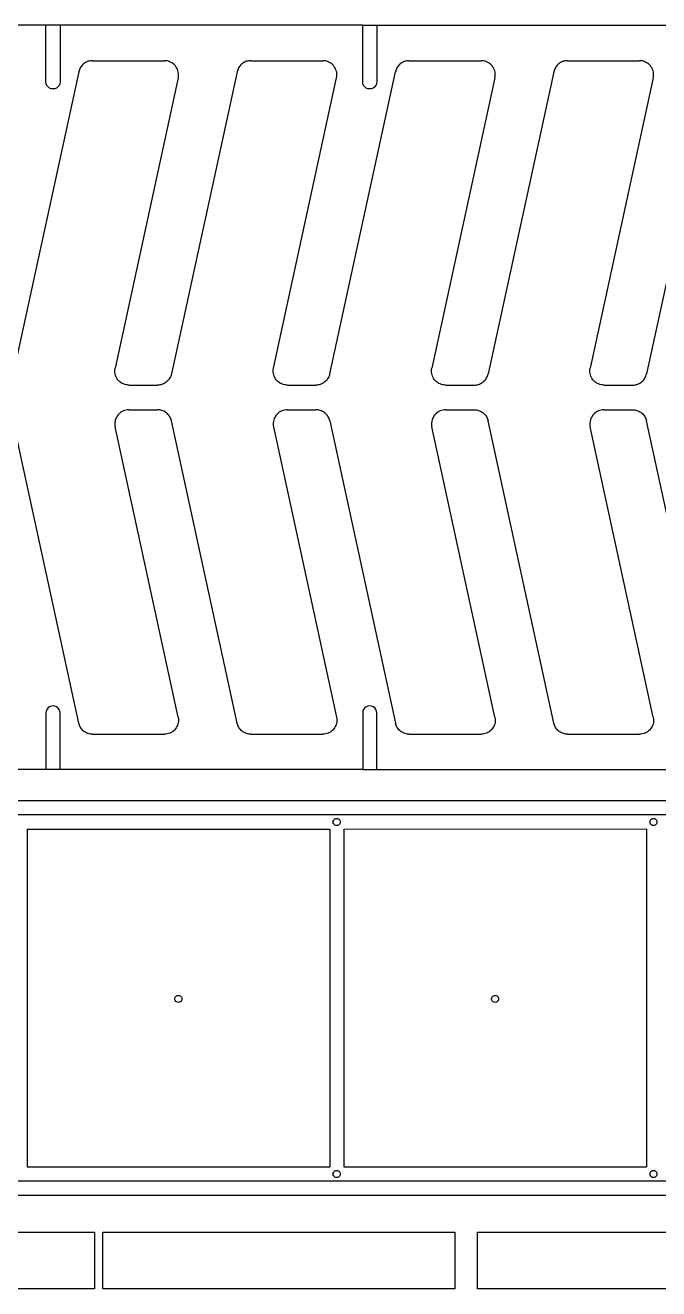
# Model space of a CAD drawing. Extents: x -47.3 to 47.3, y -22.6 to 22.6.
# Drawn here: x -22.33 to 0.19, y -22.58 to 22.33 of the extents above; entities that cross this region are included whole.
import ezdxf

# ---------------------------------------------------------------- set-up
doc = ezdxf.new("R2010")
doc.units = 0
doc.header["$MEASUREMENT"] = 0
doc.layers.get('0').update_dxf_attribs({"linetype": 'CONTINUOUS'})

msp = doc.modelspace()

# ---------------------------------------------------------------- linework, layer by layer
for p, q in [((-21.591, 22.335), (-32.347, 22.335)), ((-21.591, 20.319), (-21.591, 22.335)), ((-21.091, 22.335), (-21.591, 22.335)), ((-21.091, 22.335), (-21.091, 20.319)), ((-10.334, 22.335), (-21.091, 22.335)), ((-10.334, 20.319), (-10.334, 22.335)), ((-10.334, 22.335), (-9.834, 22.335)), ((-9.834, 22.335), (0.923, 22.335)), ((-9.834, 22.335), (-9.834, 20.319)), ((-20.426, 20.682), (-22.762, 9.937)), ((-20.417, 20.719), (-20.426, 20.682)), ((-20.405, 20.754), (-20.417, 20.719)), ((-20.39, 20.789), (-20.405, 20.754)), ((-20.373, 20.823), (-20.39, 20.789)), ((-20.353, 20.855), (-20.373, 20.823)), ((-20.331, 20.885), (-20.353, 20.855)), ((-20.306, 20.914), (-20.331, 20.885)), ((-20.28, 20.941), (-20.306, 20.914)), ((-20.252, 20.965), (-20.28, 20.941)), ((-20.221, 20.988), (-20.252, 20.965)), ((-20.19, 21.008), (-20.221, 20.988)), ((-20.156, 21.026), (-20.19, 21.008)), ((-20.122, 21.041), (-20.156, 21.026)), ((-20.086, 21.054), (-20.122, 21.041)), ((-20.05, 21.063), (-20.086, 21.054)), ((-20.013, 21.07), (-20.05, 21.063)), ((-19.975, 21.075), (-20.013, 21.07)), ((-19.938, 21.076), (-19.975, 21.075)), ((-19.938, 21.076), (-17.379, 21.076)), ((-17.33, 21.074), (-17.379, 21.076)), ((-17.281, 21.066), (-17.33, 21.074)), ((-17.233, 21.054), (-17.281, 21.066)), ((-17.186, 21.037), (-17.233, 21.054)), ((-17.142, 21.016), (-17.186, 21.037)), ((-17.099, 20.99), (-17.142, 21.016)), ((-14.798, 20.682), (-17.134, 9.937)), ((-17.06, 20.96), (-17.099, 20.99)), ((-17.023, 20.927), (-17.06, 20.96)), ((-16.99, 20.89), (-17.023, 20.927)), ((-16.961, 20.85), (-16.99, 20.89)), ((-16.936, 20.807), (-16.961, 20.85)), ((-16.915, 20.762), (-16.936, 20.807)), ((-16.899, 20.715), (-16.915, 20.762)), ((-16.888, 20.667), (-16.899, 20.715)), ((-16.881, 20.618), (-16.888, 20.667)), ((-14.789, 20.719), (-14.798, 20.682)), ((-14.776, 20.754), (-14.789, 20.719)), ((-14.762, 20.789), (-14.776, 20.754)), ((-14.744, 20.823), (-14.762, 20.789)), ((-14.725, 20.855), (-14.744, 20.823)), ((-14.702, 20.885), (-14.725, 20.855)), ((-14.678, 20.914), (-14.702, 20.885)), ((-14.651, 20.941), (-14.678, 20.914)), ((-14.623, 20.965), (-14.651, 20.941)), ((-14.593, 20.988), (-14.623, 20.965)), ((-14.561, 21.008), (-14.593, 20.988)), ((-14.528, 21.026), (-14.561, 21.008)), ((-14.493, 21.041), (-14.528, 21.026)), ((-14.458, 21.054), (-14.493, 21.041)), ((-14.421, 21.063), (-14.458, 21.054)), ((-14.384, 21.07), (-14.421, 21.063)), ((-14.347, 21.075), (-14.384, 21.07)), ((-14.309, 21.076), (-14.347, 21.075)), ((-14.309, 21.076), (-11.751, 21.076)), ((-11.701, 21.074), (-11.751, 21.076)), ((-11.652, 21.066), (-11.701, 21.074)), ((-11.604, 21.054), (-11.652, 21.066)), ((-11.558, 21.037), (-11.604, 21.054)), ((-11.513, 21.016), (-11.558, 21.037)), ((-11.471, 20.99), (-11.513, 21.016)), ((-11.505, 9.937), (-9.169, 20.682)), ((-11.431, 20.96), (-11.471, 20.99)), ((-11.395, 20.927), (-11.431, 20.96)), ((-11.362, 20.89), (-11.395, 20.927)), ((-11.332, 20.85), (-11.362, 20.89)), ((-11.307, 20.807), (-11.332, 20.85)), ((-11.287, 20.762), (-11.307, 20.807)), ((-11.271, 20.715), (-11.287, 20.762)), ((-11.259, 20.667), (-11.271, 20.715)), ((-11.253, 20.618), (-11.259, 20.667)), ((-9.16, 20.719), (-9.169, 20.682)), ((-9.148, 20.754), (-9.16, 20.719)), ((-9.133, 20.789), (-9.148, 20.754)), ((-9.116, 20.823), (-9.133, 20.789)), ((-9.096, 20.855), (-9.116, 20.823)), ((-9.074, 20.885), (-9.096, 20.855)), ((-9.05, 20.914), (-9.074, 20.885)), ((-9.023, 20.941), (-9.05, 20.914)), ((-8.995, 20.965), (-9.023, 20.941)), ((-8.964, 20.988), (-8.995, 20.965)), ((-8.933, 21.008), (-8.964, 20.988)), ((-8.899, 21.026), (-8.933, 21.008)), ((-8.865, 21.041), (-8.899, 21.026)), ((-8.829, 21.054), (-8.865, 21.041)), ((-8.793, 21.063), (-8.829, 21.054)), ((-8.756, 21.07), (-8.793, 21.063)), ((-8.718, 21.075), (-8.756, 21.07)), ((-8.681, 21.076), (-8.718, 21.075)), ((-8.681, 21.076), (-6.122, 21.076)), ((-6.073, 21.074), (-6.122, 21.076)), ((-6.024, 21.066), (-6.073, 21.074)), ((-5.976, 21.054), (-6.024, 21.066)), ((-5.929, 21.037), (-5.976, 21.054)), ((-5.885, 21.016), (-5.929, 21.037)), ((-5.842, 20.99), (-5.885, 21.016)), ((-3.541, 20.682), (-5.877, 9.937)), ((-5.803, 20.96), (-5.842, 20.99)), ((-5.766, 20.927), (-5.803, 20.96)), ((-5.733, 20.89), (-5.766, 20.927)), ((-5.704, 20.85), (-5.733, 20.89)), ((-5.679, 20.807), (-5.704, 20.85)), ((-5.658, 20.762), (-5.679, 20.807)), ((-5.642, 20.715), (-5.658, 20.762)), ((-5.631, 20.667), (-5.642, 20.715)), ((-5.624, 20.618), (-5.631, 20.667)), ((-3.532, 20.719), (-3.541, 20.682)), ((-3.519, 20.754), (-3.532, 20.719)), ((-3.505, 20.789), (-3.519, 20.754)), ((-3.487, 20.823), (-3.505, 20.789)), ((-3.468, 20.855), (-3.487, 20.823)), ((-3.445, 20.885), (-3.468, 20.855)), ((-3.421, 20.914), (-3.445, 20.885)), ((-3.395, 20.941), (-3.421, 20.914)), ((-3.366, 20.965), (-3.395, 20.941)), ((-3.336, 20.988), (-3.366, 20.965)), ((-3.304, 21.008), (-3.336, 20.988)), ((-3.271, 21.026), (-3.304, 21.008)), ((-3.236, 21.041), (-3.271, 21.026)), ((-3.201, 21.054), (-3.236, 21.041)), ((-3.164, 21.063), (-3.201, 21.054)), ((-3.127, 21.07), (-3.164, 21.063)), ((-3.09, 21.075), (-3.127, 21.07)), ((-3.052, 21.076), (-3.09, 21.075)), ((-3.052, 21.076), (-0.494, 21.076)), ((-0.444, 21.074), (-0.494, 21.076)), ((-0.395, 21.066), (-0.444, 21.074)), ((-0.347, 21.054), (-0.395, 21.066)), ((-0.301, 21.037), (-0.347, 21.054)), ((-0.256, 21.016), (-0.301, 21.037)), ((-0.214, 20.99), (-0.256, 21.016)), ((2.087, 20.682), (-0.248, 9.937)), ((-0.174, 20.96), (-0.214, 20.99)), ((-0.138, 20.927), (-0.174, 20.96)), ((-0.105, 20.89), (-0.138, 20.927)), ((-0.076, 20.85), (-0.105, 20.89)), ((-0.051, 20.807), (-0.076, 20.85)), ((-0.03, 20.762), (-0.051, 20.807)), ((-0.014, 20.715), (-0.03, 20.762)), ((-0.002, 20.667), (-0.014, 20.715)), ((0.004, 20.618), (-0.002, 20.667)), ((-21.582, 20.254), (-21.591, 20.319)), ((-21.557, 20.194), (-21.582, 20.254)), ((-21.099, 20.254), (-21.124, 20.194)), ((-21.091, 20.319), (-21.099, 20.254)), ((-16.891, 20.47), (-19.134, 10.149)), ((-16.891, 20.47), (-16.883, 20.519)), ((-16.883, 20.519), (-16.879, 20.568)), ((-16.879, 20.568), (-16.881, 20.618)), ((-13.506, 10.149), (-11.262, 20.47)), ((-11.262, 20.47), (-11.254, 20.519)), ((-11.254, 20.519), (-11.251, 20.568)), ((-11.251, 20.568), (-11.253, 20.618)), ((-10.325, 20.254), (-10.334, 20.319)), ((-10.3, 20.194), (-10.325, 20.254)), ((-9.842, 20.254), (-9.867, 20.194)), ((-9.834, 20.319), (-9.842, 20.254)), ((-5.634, 20.47), (-7.877, 10.149)), ((-5.634, 20.47), (-5.626, 20.519)), ((-5.626, 20.519), (-5.623, 20.568)), ((-5.623, 20.568), (-5.624, 20.618)), ((-0.005, 20.47), (-2.249, 10.149)), ((-0.005, 20.47), (0.003, 20.519)), ((0.003, 20.519), (0.006, 20.568)), ((0.006, 20.568), (0.004, 20.618)), ((-21.517, 20.142), (-21.557, 20.194)), ((-21.466, 20.103), (-21.517, 20.142)), ((-21.405, 20.078), (-21.466, 20.103)), ((-21.341, 20.069), (-21.405, 20.078)), ((-21.276, 20.078), (-21.341, 20.069)), ((-21.216, 20.103), (-21.276, 20.078)), ((-21.164, 20.142), (-21.216, 20.103)), ((-21.124, 20.194), (-21.164, 20.142)), ((-10.26, 20.142), (-10.3, 20.194)), ((-10.209, 20.103), (-10.26, 20.142)), ((-10.148, 20.078), (-10.209, 20.103)), ((-10.084, 20.069), (-10.148, 20.078)), ((-10.019, 20.078), (-10.084, 20.069)), ((-9.959, 20.103), (-10.019, 20.078)), ((-9.907, 20.142), (-9.959, 20.103)), ((-9.867, 20.194), (-9.907, 20.142)), ((-19.146, 10.051), (-19.142, 10.101)), ((-19.144, 10.002), (-19.146, 10.051)), ((-19.137, 9.952), (-19.144, 10.002)), ((-19.142, 10.101), (-19.134, 10.149)), ((-19.126, 9.904), (-19.137, 9.952)), ((-19.11, 9.857), (-19.126, 9.904)), ((-17.143, 9.9), (-17.155, 9.865)), ((-17.134, 9.937), (-17.143, 9.9)), ((-13.517, 10.051), (-13.514, 10.101)), ((-13.516, 10.002), (-13.517, 10.051)), ((-13.509, 9.952), (-13.516, 10.002)), ((-13.514, 10.101), (-13.506, 10.149)), ((-13.498, 9.904), (-13.509, 9.952)), ((-13.481, 9.857), (-13.498, 9.904)), ((-11.515, 9.9), (-11.527, 9.865)), ((-11.505, 9.937), (-11.515, 9.9)), ((-7.889, 10.051), (-7.886, 10.101)), ((-7.887, 10.002), (-7.889, 10.051)), ((-7.881, 9.952), (-7.887, 10.002)), ((-7.886, 10.101), (-7.877, 10.149)), ((-7.869, 9.904), (-7.881, 9.952)), ((-7.853, 9.857), (-7.869, 9.904)), ((-5.898, 9.865), (-5.886, 9.9)), ((-5.886, 9.9), (-5.877, 9.937)), ((-2.26, 10.051), (-2.257, 10.101)), ((-2.259, 10.002), (-2.26, 10.051)), ((-2.252, 9.952), (-2.259, 10.002)), ((-2.257, 10.101), (-2.249, 10.149)), ((-2.241, 9.904), (-2.252, 9.952)), ((-2.225, 9.857), (-2.241, 9.904)), ((-0.27, 9.865), (-0.258, 9.901)), ((-0.258, 9.901), (-0.248, 9.937)), ((-19.089, 9.812), (-19.11, 9.857)), ((-19.064, 9.77), (-19.089, 9.812)), ((-19.035, 9.729), (-19.064, 9.77)), ((-19.002, 9.692), (-19.035, 9.729)), ((-18.966, 9.659), (-19.002, 9.692)), ((-18.926, 9.629), (-18.966, 9.659)), ((-18.884, 9.603), (-18.926, 9.629)), ((-18.839, 9.582), (-18.884, 9.603)), ((-18.792, 9.565), (-18.839, 9.582)), ((-18.744, 9.553), (-18.792, 9.565)), ((-18.695, 9.546), (-18.744, 9.553)), ((-18.646, 9.543), (-18.695, 9.546)), ((-18.646, 9.543), (-17.622, 9.543)), ((-17.585, 9.545), (-17.622, 9.543)), ((-17.547, 9.549), (-17.585, 9.545)), ((-17.51, 9.556), (-17.547, 9.549)), ((-17.474, 9.566), (-17.51, 9.556)), ((-17.438, 9.578), (-17.474, 9.566)), ((-17.404, 9.593), (-17.438, 9.578)), ((-17.371, 9.611), (-17.404, 9.593)), ((-17.339, 9.631), (-17.371, 9.611)), ((-17.309, 9.654), (-17.339, 9.631)), ((-17.28, 9.679), (-17.309, 9.654)), ((-17.254, 9.705), (-17.28, 9.679)), ((-17.229, 9.734), (-17.254, 9.705)), ((-17.207, 9.765), (-17.229, 9.734)), ((-17.187, 9.797), (-17.207, 9.765)), ((-17.17, 9.83), (-17.187, 9.797)), ((-17.155, 9.865), (-17.17, 9.83)), ((-13.461, 9.812), (-13.481, 9.857)), ((-13.436, 9.77), (-13.461, 9.812)), ((-13.407, 9.729), (-13.436, 9.77)), ((-13.374, 9.692), (-13.407, 9.729)), ((-13.337, 9.659), (-13.374, 9.692)), ((-13.298, 9.629), (-13.337, 9.659)), ((-13.255, 9.603), (-13.298, 9.629)), ((-13.21, 9.582), (-13.255, 9.603)), ((-13.164, 9.565), (-13.21, 9.582)), ((-13.116, 9.553), (-13.164, 9.565)), ((-13.067, 9.546), (-13.116, 9.553)), ((-13.017, 9.543), (-13.067, 9.546)), ((-13.017, 9.543), (-11.994, 9.543)), ((-11.956, 9.545), (-11.994, 9.543)), ((-11.919, 9.549), (-11.956, 9.545)), ((-11.882, 9.556), (-11.919, 9.549)), ((-11.845, 9.566), (-11.882, 9.556)), ((-11.81, 9.578), (-11.845, 9.566)), ((-11.775, 9.593), (-11.81, 9.578)), ((-11.742, 9.611), (-11.775, 9.593)), ((-11.71, 9.631), (-11.742, 9.611)), ((-11.68, 9.654), (-11.71, 9.631)), ((-11.652, 9.679), (-11.68, 9.654)), ((-11.625, 9.705), (-11.652, 9.679)), ((-11.601, 9.734), (-11.625, 9.705)), ((-11.579, 9.765), (-11.601, 9.734)), ((-11.559, 9.797), (-11.579, 9.765)), ((-11.542, 9.83), (-11.559, 9.797)), ((-11.527, 9.865), (-11.542, 9.83)), ((-7.832, 9.812), (-7.853, 9.857)), ((-7.807, 9.77), (-7.832, 9.812)), ((-7.778, 9.729), (-7.807, 9.77)), ((-7.745, 9.692), (-7.778, 9.729)), ((-7.709, 9.659), (-7.745, 9.692)), ((-7.669, 9.629), (-7.709, 9.659)), ((-7.627, 9.603), (-7.669, 9.629)), ((-7.582, 9.582), (-7.627, 9.603)), ((-7.535, 9.565), (-7.582, 9.582)), ((-7.487, 9.553), (-7.535, 9.565)), ((-7.438, 9.546), (-7.487, 9.553)), ((-7.389, 9.543), (-7.438, 9.546)), ((-7.389, 9.543), (-6.365, 9.543)), ((-6.365, 9.543), (-6.328, 9.545)), ((-6.328, 9.545), (-6.29, 9.549)), ((-6.29, 9.549), (-6.253, 9.556)), ((-6.253, 9.556), (-6.217, 9.566)), ((-6.217, 9.566), (-6.181, 9.578)), ((-6.181, 9.578), (-6.147, 9.593)), ((-6.147, 9.593), (-6.114, 9.611)), ((-6.114, 9.611), (-6.082, 9.631)), ((-6.082, 9.631), (-6.052, 9.654)), ((-6.052, 9.654), (-6.023, 9.679)), ((-6.023, 9.679), (-5.997, 9.705)), ((-5.997, 9.705), (-5.972, 9.734)), ((-5.972, 9.734), (-5.95, 9.765)), ((-5.95, 9.765), (-5.93, 9.797)), ((-5.93, 9.797), (-5.913, 9.83)), ((-5.913, 9.83), (-5.898, 9.865)), ((-2.204, 9.812), (-2.225, 9.857)), ((-2.179, 9.77), (-2.204, 9.812)), ((-2.15, 9.73), (-2.179, 9.77)), ((-2.117, 9.693), (-2.15, 9.73)), ((-2.08, 9.659), (-2.117, 9.693)), ((-2.041, 9.629), (-2.08, 9.659)), ((-1.998, 9.603), (-2.041, 9.629)), ((-1.954, 9.582), (-1.998, 9.603)), ((-1.907, 9.565), (-1.954, 9.582)), ((-1.859, 9.553), (-1.907, 9.565)), ((-1.81, 9.546), (-1.859, 9.553)), ((-1.76, 9.543), (-1.81, 9.546)), ((-1.76, 9.543), (-0.737, 9.543)), ((-0.737, 9.543), (-0.699, 9.545)), ((-0.699, 9.545), (-0.662, 9.549)), ((-0.662, 9.549), (-0.625, 9.556)), ((-0.625, 9.556), (-0.589, 9.566)), ((-0.589, 9.566), (-0.553, 9.578)), ((-0.553, 9.578), (-0.519, 9.594)), ((-0.519, 9.594), (-0.485, 9.611)), ((-0.485, 9.611), (-0.453, 9.631)), ((-0.453, 9.631), (-0.423, 9.654)), ((-0.423, 9.654), (-0.395, 9.679)), ((-0.395, 9.679), (-0.368, 9.706)), ((-0.368, 9.706), (-0.344, 9.734)), ((-0.344, 9.734), (-0.322, 9.765)), ((-0.322, 9.765), (-0.302, 9.797)), ((-0.302, 9.797), (-0.285, 9.83)), ((-0.285, 9.83), (-0.27, 9.865)), ((-18.966, 8.547), (-19.002, 8.514)), ((-18.926, 8.577), (-18.966, 8.547)), ((-18.884, 8.603), (-18.926, 8.577)), ((-18.839, 8.624), (-18.884, 8.603)), ((-18.792, 8.641), (-18.839, 8.624)), ((-18.744, 8.653), (-18.792, 8.641)), ((-18.695, 8.66), (-18.744, 8.653)), ((-18.646, 8.663), (-18.695, 8.66)), ((-18.646, 8.663), (-17.622, 8.663)), ((-17.585, 8.661), (-17.622, 8.663)), ((-17.547, 8.657), (-17.585, 8.661)), ((-17.51, 8.65), (-17.547, 8.657)), ((-17.474, 8.64), (-17.51, 8.65)), ((-17.438, 8.628), (-17.474, 8.64)), ((-17.404, 8.613), (-17.438, 8.628)), ((-17.371, 8.595), (-17.404, 8.613)), ((-17.339, 8.575), (-17.371, 8.595)), ((-17.309, 8.552), (-17.339, 8.575)), ((-17.28, 8.527), (-17.309, 8.552)), ((-13.337, 8.547), (-13.374, 8.514)), ((-13.297, 8.577), (-13.337, 8.547)), ((-13.255, 8.603), (-13.297, 8.577)), ((-13.21, 8.624), (-13.255, 8.603)), ((-13.164, 8.641), (-13.21, 8.624)), ((-13.116, 8.653), (-13.164, 8.641)), ((-13.067, 8.66), (-13.116, 8.653)), ((-13.017, 8.663), (-13.067, 8.66)), ((-13.017, 8.663), (-11.994, 8.663)), ((-11.956, 8.661), (-11.994, 8.663)), ((-11.919, 8.657), (-11.956, 8.661)), ((-11.882, 8.65), (-11.919, 8.657)), ((-11.845, 8.64), (-11.882, 8.65)), ((-11.81, 8.628), (-11.845, 8.64)), ((-11.775, 8.613), (-11.81, 8.628)), ((-11.742, 8.595), (-11.775, 8.613)), ((-11.71, 8.575), (-11.742, 8.595)), ((-11.68, 8.552), (-11.71, 8.575)), ((-11.652, 8.527), (-11.68, 8.552)), ((-7.709, 8.547), (-7.745, 8.514)), ((-7.669, 8.577), (-7.709, 8.547)), ((-7.627, 8.603), (-7.669, 8.577)), ((-7.582, 8.624), (-7.627, 8.603)), ((-7.535, 8.641), (-7.582, 8.624)), ((-7.487, 8.653), (-7.535, 8.641)), ((-7.438, 8.66), (-7.487, 8.653)), ((-7.389, 8.663), (-7.438, 8.66)), ((-7.389, 8.663), (-6.365, 8.663)), ((-6.365, 8.663), (-6.328, 8.661)), ((-6.328, 8.661), (-6.29, 8.657)), ((-6.29, 8.657), (-6.253, 8.65)), ((-6.253, 8.65), (-6.217, 8.64)), ((-6.217, 8.64), (-6.181, 8.628)), ((-6.181, 8.628), (-6.147, 8.612)), ((-6.147, 8.612), (-6.114, 8.595)), ((-6.114, 8.595), (-6.082, 8.575)), ((-6.082, 8.575), (-6.052, 8.552)), ((-6.052, 8.552), (-6.023, 8.527)), ((-2.08, 8.547), (-2.117, 8.513)), ((-2.041, 8.577), (-2.08, 8.547)), ((-1.998, 8.602), (-2.041, 8.577)), ((-1.953, 8.624), (-1.998, 8.602)), ((-1.907, 8.641), (-1.953, 8.624)), ((-1.859, 8.653), (-1.907, 8.641)), ((-1.81, 8.66), (-1.859, 8.653)), ((-1.76, 8.663), (-1.81, 8.66)), ((-1.76, 8.663), (-0.737, 8.663)), ((-0.737, 8.663), (-0.699, 8.661)), ((-0.699, 8.661), (-0.662, 8.657)), ((-0.662, 8.657), (-0.625, 8.65)), ((-0.625, 8.65), (-0.588, 8.64)), ((-0.588, 8.64), (-0.553, 8.628)), ((-0.553, 8.628), (-0.518, 8.612)), ((-0.518, 8.612), (-0.485, 8.595)), ((-0.485, 8.595), (-0.453, 8.574)), ((-0.453, 8.574), (-0.423, 8.552)), ((-0.423, 8.552), (-0.395, 8.527)), ((-20.426, -2.476), (-22.762, 8.269)), ((-19.144, 8.205), (-19.146, 8.155)), ((-19.146, 8.155), (-19.142, 8.106)), ((-19.137, 8.254), (-19.144, 8.205)), ((-19.142, 8.106), (-19.134, 8.057)), ((-19.126, 8.302), (-19.137, 8.254)), ((-19.11, 8.349), (-19.126, 8.302)), ((-19.089, 8.394), (-19.11, 8.349)), ((-19.064, 8.437), (-19.089, 8.394)), ((-19.035, 8.477), (-19.064, 8.437)), ((-19.002, 8.514), (-19.035, 8.477)), ((-17.254, 8.501), (-17.28, 8.527)), ((-17.229, 8.472), (-17.254, 8.501)), ((-17.207, 8.441), (-17.229, 8.472)), ((-17.187, 8.409), (-17.207, 8.441)), ((-17.17, 8.376), (-17.187, 8.409)), ((-17.155, 8.341), (-17.17, 8.376)), ((-17.143, 8.306), (-17.155, 8.341)), ((-17.134, 8.269), (-17.143, 8.306)), ((-14.798, -2.476), (-17.134, 8.269)), ((-13.515, 8.204), (-13.517, 8.155)), ((-13.517, 8.155), (-13.514, 8.106)), ((-13.509, 8.254), (-13.515, 8.204)), ((-13.514, 8.106), (-13.506, 8.057)), ((-13.498, 8.302), (-13.509, 8.254)), ((-13.481, 8.349), (-13.498, 8.302)), ((-13.461, 8.394), (-13.481, 8.349)), ((-13.436, 8.437), (-13.461, 8.394)), ((-13.407, 8.477), (-13.436, 8.437)), ((-13.374, 8.514), (-13.407, 8.477)), ((-11.625, 8.501), (-11.652, 8.527)), ((-11.601, 8.472), (-11.625, 8.501)), ((-11.579, 8.441), (-11.601, 8.472)), ((-11.559, 8.409), (-11.579, 8.441)), ((-11.542, 8.376), (-11.559, 8.409)), ((-11.527, 8.341), (-11.542, 8.376)), ((-11.515, 8.305), (-11.527, 8.341)), ((-11.505, 8.269), (-11.515, 8.305)), ((-11.505, 8.269), (-9.169, -2.476)), ((-7.887, 8.204), (-7.889, 8.155)), ((-7.889, 8.155), (-7.885, 8.105)), ((-7.88, 8.254), (-7.887, 8.204)), ((-7.885, 8.105), (-7.877, 8.057)), ((-7.869, 8.302), (-7.88, 8.254)), ((-7.853, 8.349), (-7.869, 8.302)), ((-7.832, 8.394), (-7.853, 8.349)), ((-7.807, 8.436), (-7.832, 8.394)), ((-7.778, 8.477), (-7.807, 8.436)), ((-7.745, 8.514), (-7.778, 8.477)), ((-6.023, 8.527), (-5.997, 8.5)), ((-5.997, 8.5), (-5.972, 8.472)), ((-5.972, 8.472), (-5.95, 8.441)), ((-5.95, 8.441), (-5.93, 8.409)), ((-5.93, 8.409), (-5.913, 8.376)), ((-5.913, 8.376), (-5.898, 8.341)), ((-5.898, 8.341), (-5.886, 8.305)), ((-5.886, 8.305), (-5.877, 8.269)), ((-3.541, -2.476), (-5.877, 8.269)), ((-2.259, 8.204), (-2.26, 8.155)), ((-2.26, 8.155), (-2.257, 8.105)), ((-2.252, 8.253), (-2.259, 8.204)), ((-2.257, 8.105), (-2.249, 8.056)), ((-2.241, 8.302), (-2.252, 8.253)), ((-2.224, 8.349), (-2.241, 8.302)), ((-2.204, 8.394), (-2.224, 8.349)), ((-2.179, 8.436), (-2.204, 8.394)), ((-2.15, 8.476), (-2.179, 8.436)), ((-2.117, 8.513), (-2.15, 8.476)), ((-0.395, 8.527), (-0.368, 8.5)), ((-0.368, 8.5), (-0.344, 8.472)), ((-0.344, 8.472), (-0.322, 8.441)), ((-0.322, 8.441), (-0.302, 8.409)), ((-0.302, 8.409), (-0.285, 8.376)), ((-0.285, 8.376), (-0.27, 8.341)), ((-0.27, 8.341), (-0.258, 8.305)), ((-0.258, 8.305), (-0.248, 8.269)), ((2.087, -2.476), (-0.248, 8.269)), ((-16.891, -2.264), (-19.134, 8.057)), ((-13.506, 8.057), (-11.262, -2.264)), ((-5.634, -2.264), (-7.877, 8.057)), ((-0.005, -2.264), (-2.249, 8.056)), ((-21.582, -2.048), (-21.591, -2.113)), ((-21.591, -2.113), (-21.591, -4.128)), ((-21.557, -1.988), (-21.582, -2.048)), ((-21.517, -1.936), (-21.557, -1.988)), ((-21.466, -1.896), (-21.517, -1.936)), ((-21.405, -1.871), (-21.466, -1.896)), ((-21.341, -1.863), (-21.405, -1.871)), ((-21.276, -1.871), (-21.341, -1.863)), ((-21.216, -1.896), (-21.276, -1.871)), ((-21.164, -1.936), (-21.216, -1.896)), ((-21.124, -1.988), (-21.164, -1.936)), ((-21.099, -2.048), (-21.124, -1.988)), ((-21.091, -2.113), (-21.099, -2.048)), ((-21.091, -4.128), (-21.091, -2.113)), ((-10.325, -2.048), (-10.334, -2.113)), ((-10.334, -2.113), (-10.334, -4.129)), ((-10.3, -1.988), (-10.325, -2.048)), ((-10.26, -1.936), (-10.3, -1.988)), ((-10.209, -1.897), (-10.26, -1.936)), ((-10.148, -1.872), (-10.209, -1.897)), ((-10.084, -1.863), (-10.148, -1.872)), ((-10.019, -1.872), (-10.084, -1.863)), ((-9.959, -1.897), (-10.019, -1.872)), ((-9.907, -1.936), (-9.959, -1.897)), ((-9.867, -1.988), (-9.907, -1.936)), ((-9.842, -2.048), (-9.867, -1.988)), ((-9.834, -2.113), (-9.842, -2.048)), ((-9.834, -4.129), (-9.834, -2.113)), ((-20.417, -2.513), (-20.426, -2.476)), ((-20.405, -2.548), (-20.417, -2.513)), ((-20.39, -2.583), (-20.405, -2.548)), ((-20.373, -2.617), (-20.39, -2.583)), ((-20.353, -2.649), (-20.373, -2.617)), ((-20.331, -2.679), (-20.353, -2.649)), ((-20.306, -2.708), (-20.331, -2.679)), ((-16.99, -2.684), (-17.023, -2.721)), ((-16.961, -2.644), (-16.99, -2.684)), ((-16.936, -2.601), (-16.961, -2.644)), ((-16.915, -2.556), (-16.936, -2.601)), ((-16.899, -2.509), (-16.915, -2.556)), ((-16.888, -2.461), (-16.899, -2.509)), ((-16.891, -2.264), (-16.883, -2.313)), ((-16.881, -2.412), (-16.888, -2.461)), ((-16.883, -2.313), (-16.879, -2.362)), ((-16.879, -2.362), (-16.881, -2.412)), ((-14.789, -2.513), (-14.798, -2.476)), ((-14.776, -2.548), (-14.789, -2.513)), ((-14.762, -2.583), (-14.776, -2.548)), ((-14.744, -2.617), (-14.762, -2.583)), ((-14.725, -2.649), (-14.744, -2.617)), ((-14.702, -2.679), (-14.725, -2.649)), ((-14.678, -2.708), (-14.702, -2.679)), ((-11.362, -2.684), (-11.395, -2.721)), ((-11.333, -2.644), (-11.362, -2.684)), ((-11.307, -2.601), (-11.333, -2.644)), ((-11.287, -2.556), (-11.307, -2.601)), ((-11.271, -2.509), (-11.287, -2.556)), ((-11.259, -2.461), (-11.271, -2.509)), ((-11.262, -2.264), (-11.254, -2.313)), ((-11.253, -2.412), (-11.259, -2.461)), ((-11.254, -2.313), (-11.251, -2.362)), ((-11.251, -2.362), (-11.253, -2.412)), ((-9.16, -2.513), (-9.169, -2.476)), ((-9.148, -2.548), (-9.16, -2.513)), ((-9.133, -2.583), (-9.148, -2.548)), ((-9.116, -2.617), (-9.133, -2.583)), ((-9.096, -2.649), (-9.116, -2.617)), ((-9.074, -2.679), (-9.096, -2.649)), ((-9.05, -2.708), (-9.074, -2.679)), ((-5.733, -2.684), (-5.766, -2.721)), ((-5.704, -2.644), (-5.733, -2.684)), ((-5.679, -2.601), (-5.704, -2.644)), ((-5.658, -2.556), (-5.679, -2.601)), ((-5.642, -2.509), (-5.658, -2.556)), ((-5.631, -2.461), (-5.642, -2.509)), ((-5.634, -2.264), (-5.626, -2.313)), ((-5.624, -2.412), (-5.631, -2.461)), ((-5.626, -2.313), (-5.623, -2.362)), ((-5.623, -2.362), (-5.624, -2.412)), ((-3.532, -2.513), (-3.541, -2.476)), ((-3.52, -2.549), (-3.532, -2.513)), ((-3.505, -2.583), (-3.52, -2.549)), ((-3.487, -2.617), (-3.505, -2.583)), ((-3.468, -2.649), (-3.487, -2.617)), ((-3.445, -2.679), (-3.468, -2.649)), ((-3.421, -2.708), (-3.445, -2.679)), ((-0.105, -2.684), (-0.138, -2.721)), ((-0.076, -2.644), (-0.105, -2.684)), ((-0.051, -2.601), (-0.076, -2.644)), ((-0.03, -2.556), (-0.051, -2.601)), ((-0.014, -2.509), (-0.03, -2.556)), ((-0.002, -2.461), (-0.014, -2.509)), ((-0.005, -2.264), (0.003, -2.313)), ((0.004, -2.412), (-0.002, -2.461)), ((0.003, -2.313), (0.006, -2.362)), ((0.006, -2.362), (0.004, -2.412)), ((-20.28, -2.735), (-20.306, -2.708)), ((-20.252, -2.759), (-20.28, -2.735)), ((-20.221, -2.782), (-20.252, -2.759)), ((-20.19, -2.802), (-20.221, -2.782)), ((-20.156, -2.82), (-20.19, -2.802)), ((-20.122, -2.835), (-20.156, -2.82)), ((-20.086, -2.847), (-20.122, -2.835)), ((-20.05, -2.857), (-20.086, -2.847)), ((-20.013, -2.864), (-20.05, -2.857)), ((-19.975, -2.869), (-20.013, -2.864)), ((-19.938, -2.87), (-19.975, -2.869)), ((-19.938, -2.87), (-17.379, -2.87)), ((-17.33, -2.868), (-17.379, -2.87)), ((-17.281, -2.86), (-17.33, -2.868)), ((-17.233, -2.848), (-17.281, -2.86)), ((-17.186, -2.831), (-17.233, -2.848)), ((-17.142, -2.81), (-17.186, -2.831)), ((-17.099, -2.784), (-17.142, -2.81)), ((-17.06, -2.754), (-17.099, -2.784)), ((-17.023, -2.721), (-17.06, -2.754)), ((-14.652, -2.735), (-14.678, -2.708)), ((-14.623, -2.759), (-14.652, -2.735)), ((-14.593, -2.782), (-14.623, -2.759)), ((-14.561, -2.802), (-14.593, -2.782)), ((-14.528, -2.82), (-14.561, -2.802)), ((-14.493, -2.835), (-14.528, -2.82)), ((-14.458, -2.848), (-14.493, -2.835)), ((-14.421, -2.857), (-14.458, -2.848)), ((-14.384, -2.864), (-14.421, -2.857)), ((-14.347, -2.869), (-14.384, -2.864)), ((-14.309, -2.87), (-14.347, -2.869)), ((-14.309, -2.87), (-11.751, -2.87)), ((-11.701, -2.868), (-11.751, -2.87)), ((-11.652, -2.86), (-11.701, -2.868)), ((-11.604, -2.848), (-11.652, -2.86)), ((-11.558, -2.831), (-11.604, -2.848)), ((-11.513, -2.81), (-11.558, -2.831)), ((-11.471, -2.784), (-11.513, -2.81)), ((-11.431, -2.754), (-11.471, -2.784)), ((-11.395, -2.721), (-11.431, -2.754)), ((-9.023, -2.735), (-9.05, -2.708)), ((-8.995, -2.759), (-9.023, -2.735)), ((-8.964, -2.782), (-8.995, -2.759)), ((-8.933, -2.802), (-8.964, -2.782)), ((-8.899, -2.82), (-8.933, -2.802)), ((-8.865, -2.835), (-8.899, -2.82)), ((-8.829, -2.848), (-8.865, -2.835)), ((-8.793, -2.857), (-8.829, -2.848)), ((-8.756, -2.864), (-8.793, -2.857)), ((-8.719, -2.869), (-8.756, -2.864)), ((-8.681, -2.87), (-8.719, -2.869)), ((-8.681, -2.87), (-6.123, -2.87)), ((-6.073, -2.868), (-6.123, -2.87)), ((-6.024, -2.86), (-6.073, -2.868)), ((-5.976, -2.848), (-6.024, -2.86)), ((-5.929, -2.831), (-5.976, -2.848)), ((-5.885, -2.81), (-5.929, -2.831)), ((-5.842, -2.784), (-5.885, -2.81)), ((-5.803, -2.754), (-5.842, -2.784)), ((-5.766, -2.721), (-5.803, -2.754)), ((-3.395, -2.735), (-3.421, -2.708)), ((-3.366, -2.759), (-3.395, -2.735)), ((-3.336, -2.782), (-3.366, -2.759)), ((-3.304, -2.802), (-3.336, -2.782)), ((-3.271, -2.82), (-3.304, -2.802)), ((-3.236, -2.835), (-3.271, -2.82)), ((-3.201, -2.848), (-3.236, -2.835)), ((-3.165, -2.857), (-3.201, -2.848)), ((-3.128, -2.864), (-3.165, -2.857)), ((-3.09, -2.869), (-3.128, -2.864)), ((-3.052, -2.87), (-3.09, -2.869)), ((-3.052, -2.87), (-0.494, -2.87)), ((-0.445, -2.868), (-0.494, -2.87)), ((-0.396, -2.86), (-0.445, -2.868)), ((-0.347, -2.848), (-0.396, -2.86)), ((-0.301, -2.831), (-0.347, -2.848)), ((-0.256, -2.81), (-0.301, -2.831)), ((-0.214, -2.784), (-0.256, -2.81)), ((-0.174, -2.755), (-0.214, -2.784)), ((-0.138, -2.721), (-0.174, -2.755)), ((-21.591, -4.128), (-32.348, -4.128)), ((-21.091, -4.128), (-21.591, -4.128)), ((-10.334, -4.129), (-21.091, -4.128)), ((-10.334, -4.129), (-9.834, -4.129)), ((-9.834, -4.129), (0.923, -4.129)), ((42.521, -5.241), (-42.521, -5.241)), ((43.021, -5.741), (-43.021, -5.741)), ((-22.264, -6.241), (-11.507, -6.241)), ((-22.264, -6.241), (-22.264, -18.256)), ((-11.507, -6.241), (-11.507, -18.256)), ((-11.382, -5.991), (-11.378, -5.958)), ((-11.378, -6.023), (-11.382, -5.991)), ((-11.378, -5.958), (-11.365, -5.928)), ((-11.365, -6.053), (-11.378, -6.023)), ((-11.365, -5.928), (-11.345, -5.902)), ((-11.345, -6.079), (-11.365, -6.053)), ((-11.345, -5.902), (-11.32, -5.882)), ((-11.32, -6.099), (-11.345, -6.079)), ((-11.32, -5.882), (-11.289, -5.87)), ((-11.289, -6.111), (-11.32, -6.099)), ((-11.289, -5.87), (-11.257, -5.866)), ((-11.257, -6.116), (-11.289, -6.111)), ((-11.257, -5.866), (-11.225, -5.87)), ((-11.225, -6.111), (-11.257, -6.116)), ((-11.225, -5.87), (-11.195, -5.882)), ((-11.195, -6.099), (-11.225, -6.111)), ((-11.195, -5.882), (-11.169, -5.902)), ((-11.169, -6.079), (-11.195, -6.099)), ((-11.169, -5.902), (-11.149, -5.928)), ((-11.149, -6.053), (-11.169, -6.079)), ((-11.149, -5.928), (-11.136, -5.958)), ((-11.136, -6.023), (-11.149, -6.053)), ((-11.136, -5.958), (-11.132, -5.991)), ((-11.132, -5.991), (-11.136, -6.023)), ((-11.007, -6.241), (-0.25, -6.24)), ((-11.007, -6.241), (-11.007, -18.256)), ((-0.25, -6.24), (-0.25, -18.256)), ((-0.125, -5.991), (-0.121, -5.958)), ((-0.121, -6.023), (-0.125, -5.991)), ((-0.121, -5.958), (-0.108, -5.928)), ((-0.108, -6.053), (-0.121, -6.023)), ((-0.108, -5.928), (-0.089, -5.902)), ((-0.089, -6.079), (-0.108, -6.053)), ((-0.089, -5.902), (-0.063, -5.882)), ((-0.063, -6.099), (-0.089, -6.079)), ((-0.063, -5.882), (-0.032, -5.87)), ((-0.032, -6.111), (-0.063, -6.099)), ((-0.032, -5.87), (0, -5.866)), ((0, -6.116), (-0.032, -6.111)), ((0, -5.866), (0.032, -5.87)), ((0.032, -6.111), (0, -6.116)), ((0.032, -5.87), (0.062, -5.882)), ((0.062, -6.099), (0.032, -6.111)), ((0.062, -5.882), (0.088, -5.902)), ((0.088, -6.079), (0.062, -6.099)), ((0.088, -5.902), (0.108, -5.928)), ((0.108, -6.053), (0.088, -6.079)), ((0.108, -5.928), (0.121, -5.958)), ((0.121, -6.023), (0.108, -6.053)), ((0.121, -5.958), (0.125, -5.991)), ((0.125, -5.991), (0.121, -6.023)), ((-17.01, -12.279), (-17.006, -12.247)), ((-17.006, -12.312), (-17.01, -12.279)), ((-17.006, -12.247), (-16.994, -12.217)), ((-16.994, -12.342), (-17.006, -12.312)), ((-16.994, -12.217), (-16.974, -12.191)), ((-16.974, -12.368), (-16.994, -12.342)), ((-16.974, -12.191), (-16.948, -12.171)), ((-16.948, -12.388), (-16.974, -12.368)), ((-16.948, -12.171), (-16.918, -12.159)), ((-16.918, -12.4), (-16.948, -12.388)), ((-16.918, -12.159), (-16.885, -12.154)), ((-16.885, -12.404), (-16.918, -12.4)), ((-16.885, -12.154), (-16.853, -12.159)), ((-16.853, -12.4), (-16.885, -12.404)), ((-16.853, -12.159), (-16.823, -12.171)), ((-16.823, -12.388), (-16.853, -12.4)), ((-16.823, -12.171), (-16.797, -12.191)), ((-16.797, -12.368), (-16.823, -12.388)), ((-16.797, -12.191), (-16.777, -12.217)), ((-16.777, -12.342), (-16.797, -12.368)), ((-16.777, -12.217), (-16.765, -12.247)), ((-16.765, -12.312), (-16.777, -12.342)), ((-16.765, -12.247), (-16.76, -12.279)), ((-16.76, -12.279), (-16.765, -12.312)), ((-5.753, -12.269), (-5.746, -12.237)), ((-5.752, -12.302), (-5.753, -12.269)), ((-5.742, -12.333), (-5.752, -12.302)), ((-5.746, -12.237), (-5.731, -12.208)), ((-5.724, -12.36), (-5.742, -12.333)), ((-5.731, -12.208), (-5.709, -12.184)), ((-5.7, -12.382), (-5.724, -12.36)), ((-5.709, -12.184), (-5.682, -12.166)), ((-5.671, -12.397), (-5.7, -12.382)), ((-5.682, -12.166), (-5.651, -12.156)), ((-5.639, -12.404), (-5.671, -12.397)), ((-5.651, -12.156), (-5.618, -12.155)), ((-5.606, -12.402), (-5.639, -12.404)), ((-5.618, -12.155), (-5.586, -12.162)), ((-5.575, -12.392), (-5.606, -12.402)), ((-5.586, -12.162), (-5.557, -12.177)), ((-5.548, -12.375), (-5.575, -12.392)), ((-5.557, -12.177), (-5.533, -12.198)), ((-5.526, -12.351), (-5.548, -12.375)), ((-5.533, -12.198), (-5.516, -12.226)), ((-5.511, -12.321), (-5.526, -12.351)), ((-5.516, -12.226), (-5.506, -12.257)), ((-5.504, -12.29), (-5.511, -12.321)), ((-5.506, -12.257), (-5.504, -12.29)), ((-22.264, -18.256), (-11.507, -18.256)), ((-11.345, -18.418), (-11.32, -18.398)), ((-11.32, -18.398), (-11.289, -18.386)), ((-11.289, -18.386), (-11.257, -18.381)), ((-11.257, -18.381), (-11.225, -18.386)), ((-11.225, -18.386), (-11.195, -18.398)), ((-11.195, -18.398), (-11.169, -18.418)), ((-11.007, -18.256), (-0.25, -18.256)), ((-0.089, -18.418), (-0.063, -18.398)), ((-0.063, -18.398), (-0.032, -18.386)), ((-0.032, -18.386), (0, -18.381)), ((0, -18.381), (0.032, -18.386)), ((0.032, -18.386), (0.062, -18.398)), ((0.062, -18.398), (0.088, -18.418)), ((43.021, -18.756), (-43.021, -18.757)), ((-11.382, -18.506), (-11.378, -18.474)), ((-11.378, -18.539), (-11.382, -18.506)), ((-11.378, -18.474), (-11.365, -18.444)), ((-11.365, -18.569), (-11.378, -18.539)), ((-11.365, -18.444), (-11.345, -18.418)), ((-11.345, -18.595), (-11.365, -18.569)), ((-11.32, -18.615), (-11.345, -18.595)), ((-11.289, -18.627), (-11.32, -18.615)), ((-11.257, -18.631), (-11.289, -18.627)), ((-11.225, -18.627), (-11.257, -18.631)), ((-11.195, -18.615), (-11.225, -18.627)), ((-11.169, -18.595), (-11.195, -18.615)), ((-11.169, -18.418), (-11.149, -18.444)), ((-11.149, -18.569), (-11.169, -18.595)), ((-11.149, -18.444), (-11.136, -18.474)), ((-11.136, -18.539), (-11.149, -18.569)), ((-11.136, -18.474), (-11.132, -18.506)), ((-11.132, -18.506), (-11.136, -18.539)), ((-0.125, -18.506), (-0.121, -18.474)), ((-0.121, -18.539), (-0.125, -18.506)), ((-0.121, -18.474), (-0.108, -18.444)), ((-0.108, -18.569), (-0.121, -18.539)), ((-0.108, -18.444), (-0.089, -18.418)), ((-0.089, -18.595), (-0.108, -18.569)), ((-0.063, -18.615), (-0.089, -18.595)), ((-0.032, -18.627), (-0.063, -18.615)), ((0, -18.631), (-0.032, -18.627)), ((0.032, -18.627), (0, -18.631)), ((0.062, -18.615), (0.032, -18.627)), ((0.088, -18.595), (0.062, -18.615)), ((0.088, -18.418), (0.108, -18.444)), ((0.108, -18.569), (0.088, -18.595)), ((0.108, -18.444), (0.121, -18.474)), ((0.121, -18.539), (0.108, -18.569)), ((0.121, -18.474), (0.125, -18.506)), ((0.125, -18.506), (0.121, -18.539)), ((-42.521, -19.257), (42.521, -19.256)), ((-32.383, -20.569), (-19.867, -20.569)), ((-19.867, -20.569), (-19.867, -22.585)), ((-19.57, -20.569), (-7.055, -20.569)), ((-19.57, -22.585), (-19.57, -20.569)), ((-7.055, -20.569), (-7.055, -22.585)), ((-6.258, -20.569), (6.258, -20.569)), ((-6.258, -22.585), (-6.258, -20.569)), ((-19.867, -22.585), (-32.383, -22.585)), ((-7.055, -22.585), (-19.57, -22.585)), ((6.258, -22.585), (-6.258, -22.585))]:
    msp.add_line(p, q)

doc.saveas('drawing.dxf')
